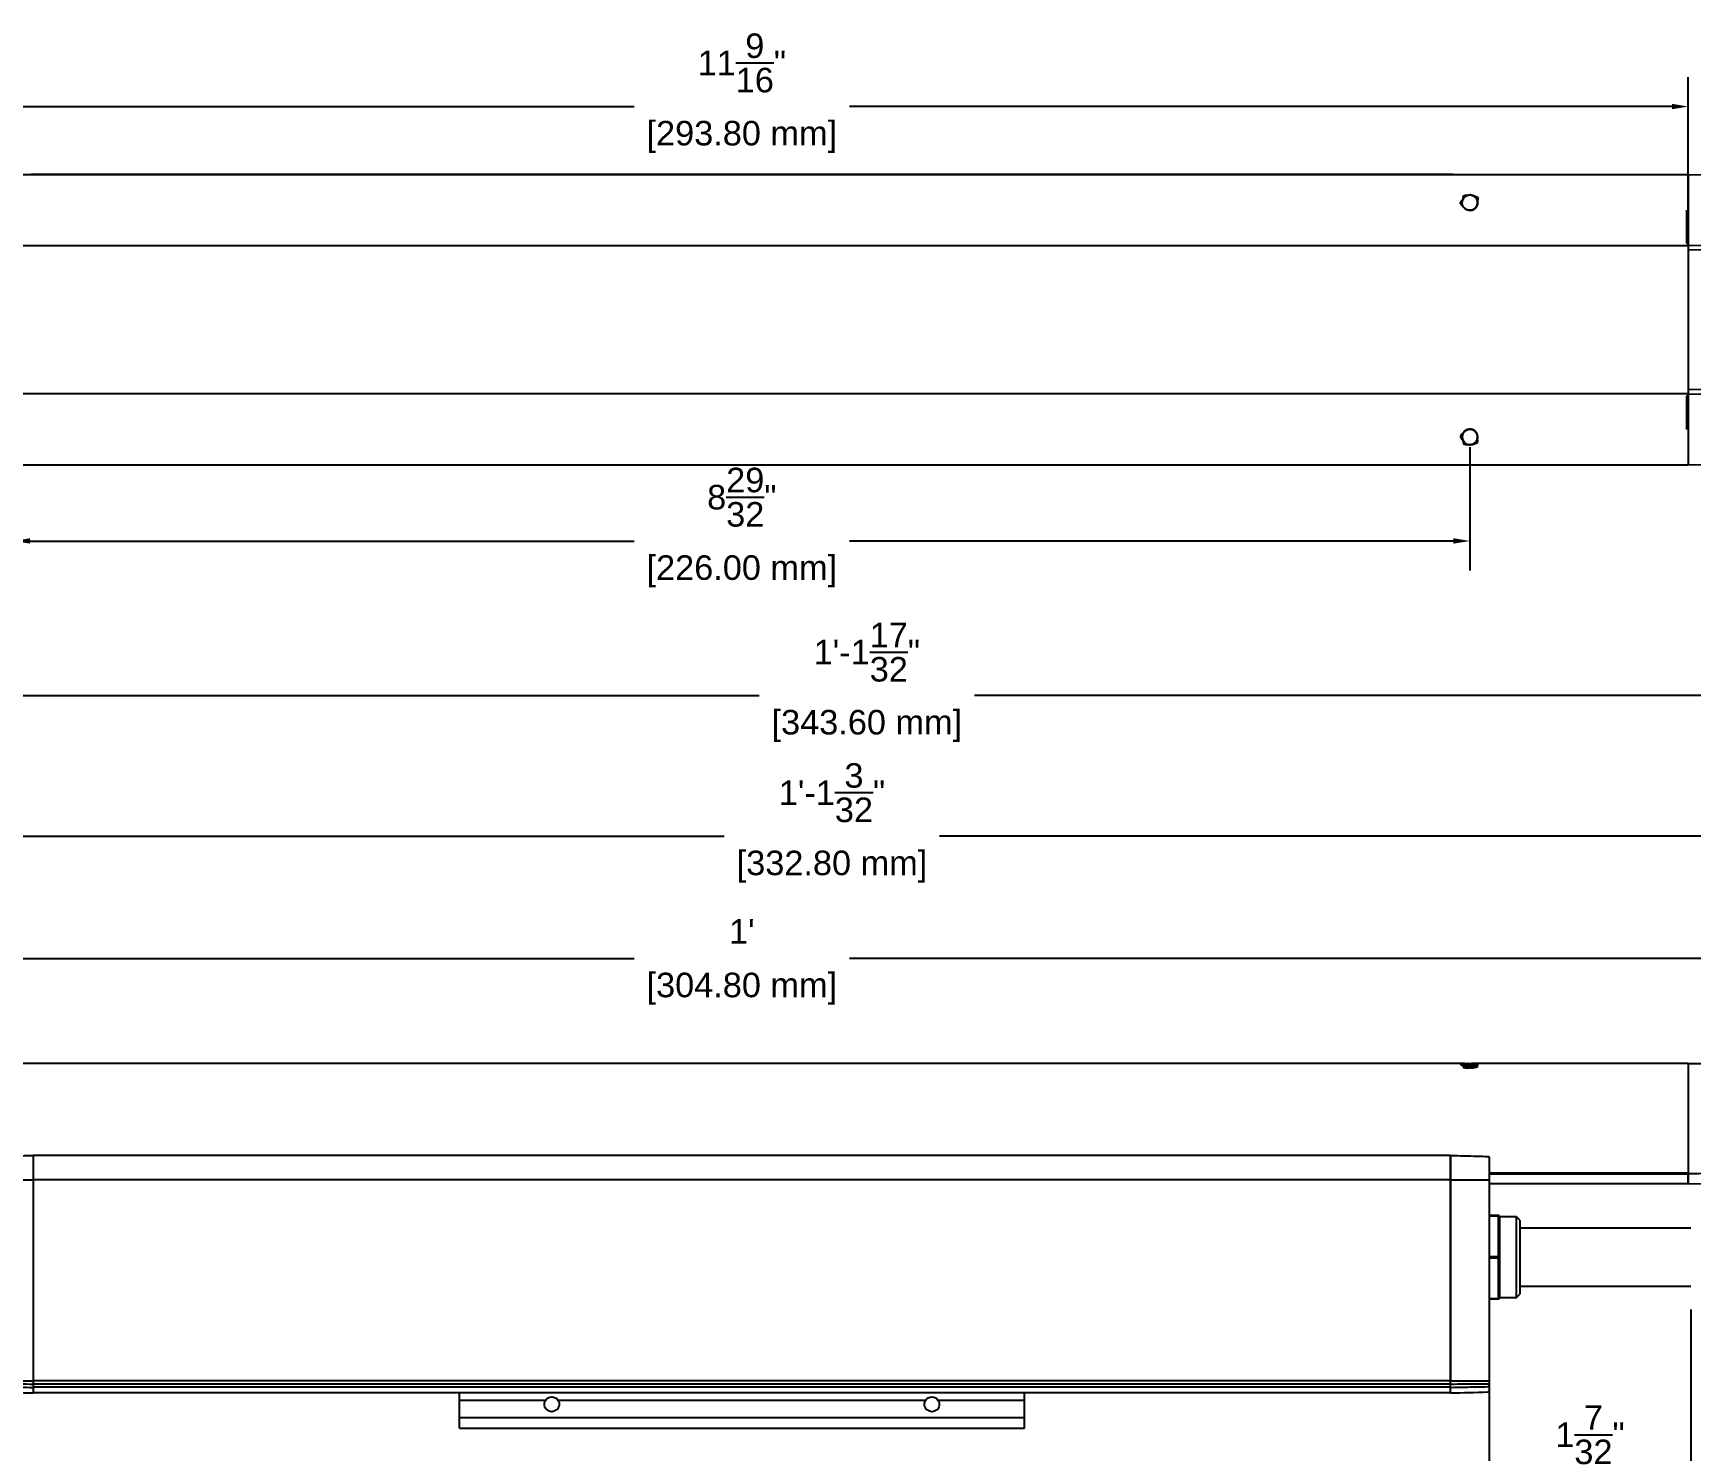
# Model space of a CAD drawing. Header units: inches. Extents: x -1 to 22.2, y 2.7 to 16.5.
# Drawn here: x 6.71 to 16.84, y 7.84 to 16.5 of the extents above; entities that cross this region are included whole.
import ezdxf

# ---------------------------------------------------------------- set-up
doc = ezdxf.new("R2010")
doc.units = ezdxf.units.IN
doc.header["$MEASUREMENT"] = 0
doc.layers.get('Defpoints').update_dxf_attribs({"color": 1})
doc.layers.add('Graze 2.0', color=7, linetype='Continuous')
doc.styles.get("Standard").update_dxf_attribs({"font": 'Arial.ttf'})
doc.dimstyles.new('.1 DIM', dxfattribs={"dimscale": 0, "dimtxt": 0.15, "dimasz": 0.1, "dimexe": 0.18, "dimexo": 0.0625, "dimgap": 0.09, "dimtad": 0, "dimtih": 1, "dimtoh": 1, "dimdec": 5, "dimzin": 0, "dimdsep": 46, "dimlunit": 4, "dimtxsty": 'Standard', "dimcen": 0.09, "dimadec": 0, "dimazin": 0, "dimtfac": 1, "dimtdec": 5, "dimtofl": 0, "dimtmove": 0, "dimatfit": 3, "dimfxl": 1, "dimtolj": 1, "dimtzin": 0, "dimarcsym": 0})

# ---------------------------------------------------------------- blocks, each defined once
blk = doc.blocks.new('*D7')
at = {"layer": 'Defpoints', "color": 0, "lineweight": -2, "transparency": 16777216}
for p, q in [((5.045, 10.247), (5.045, 11.027)), ((17.045, 10.247), (17.045, 11.027)), ((5.145, 10.847), (10.387, 10.847)), ((16.945, 10.847), (11.703, 10.847))]:
    blk.add_line(p, q, dxfattribs=at)
at = {"layer": 'Defpoints', "color": 0, "transparency": 16777216}
for p in [(5.045, 10.847), (5.045, 10.184), (17.045, 10.184)]:
    blk.add_point(p, dxfattribs=at)
for points in [[(5.145, 10.864), (5.145, 10.831), (5.045, 10.847)], [(16.945, 10.864), (16.945, 10.831), (17.045, 10.847)]]:
    blk.add_solid(points, dxfattribs=at)
at = {"layer": 'Defpoints', "color": 0, "transparency": 16777216, "char_height": 0.15, "attachment_point": 5}
for s, insert in [("\\A1;1'", (11.045, 11.012)), ('\\A1;[304.80 mm]', (11.045, 10.662))]:
    blk.add_mtext(s, dxfattribs=dict(at, insert=insert))
blk = doc.blocks.new('*D10')
at = {"layer": 'Defpoints', "color": 0, "lineweight": -2, "transparency": 16777216}
for p, q in [((2.439, 9.57), (2.439, 9.67)), ((6.652, 9.47), (2.259, 9.47)), ((6.652, 8.192), (2.259, 8.192)), ((2.439, 8.092), (2.439, 7.992))]:
    blk.add_line(p, q, dxfattribs=at)
at = {"layer": 'Defpoints', "color": 0, "transparency": 16777216}
for p in [(6.714, 9.47), (2.439, 8.192), (6.714, 8.192)]:
    blk.add_point(p, dxfattribs=at)
for points in [[(2.422, 9.57), (2.456, 9.57), (2.439, 9.47)], [(2.422, 8.092), (2.456, 8.092), (2.439, 8.192)]]:
    blk.add_solid(points, dxfattribs=at)
at = {"layer": 'Defpoints', "color": 0, "transparency": 16777216, "char_height": 0.15, "attachment_point": 5}
for s, insert in [('\\A1;1{\\H1x;\\S9/32;}"', (2.439, 9.097)), ('\\A1;[32.45 mm]', (2.439, 8.645))]:
    blk.add_mtext(s, dxfattribs=dict(at, insert=insert))
blk = doc.blocks.new('*D13')
at = {"layer": 'Defpoints', "color": 0, "lineweight": -2, "transparency": 16777216}
for p, q in [((5.262, 15.265), (5.262, 16.233)), ((16.829, 15.265), (16.829, 16.233)), ((5.362, 16.053), (10.387, 16.053)), ((16.729, 16.053), (11.703, 16.053))]:
    blk.add_line(p, q, dxfattribs=at)
at = {"layer": 'Defpoints', "color": 0, "transparency": 16777216}
for p in [(16.829, 16.053), (5.262, 15.203), (16.829, 15.203)]:
    blk.add_point(p, dxfattribs=at)
for points in [[(5.362, 16.07), (5.362, 16.037), (5.262, 16.053)], [(16.729, 16.07), (16.729, 16.037), (16.829, 16.053)]]:
    blk.add_solid(points, dxfattribs=at)
at = {"layer": 'Defpoints', "color": 0, "transparency": 16777216, "char_height": 0.15, "attachment_point": 5}
for s, insert in [('\\A1;11{\\H1x;\\S9/16;}"', (11.045, 16.32)), ('\\A1;[293.80 mm]', (11.045, 15.868))]:
    blk.add_mtext(s, dxfattribs=dict(at, insert=insert))
blk = doc.blocks.new('*D16')
at = {"layer": 'Defpoints', "color": 0, "lineweight": -2, "transparency": 16777216}
for p, q in [((6.596, 13.971), (6.596, 13.218)), ((15.494, 13.971), (15.494, 13.218)), ((6.696, 13.398), (10.387, 13.398)), ((15.394, 13.398), (11.703, 13.398))]:
    blk.add_line(p, q, dxfattribs=at)
at = {"layer": 'Defpoints', "color": 0, "transparency": 16777216}
for p in [(6.596, 14.034), (15.494, 14.034), (15.494, 13.398)]:
    blk.add_point(p, dxfattribs=at)
for points in [[(6.696, 13.415), (6.696, 13.382), (6.596, 13.398)], [(15.394, 13.415), (15.394, 13.382), (15.494, 13.398)]]:
    blk.add_solid(points, dxfattribs=at)
at = {"layer": 'Defpoints', "color": 0, "transparency": 16777216, "char_height": 0.15, "attachment_point": 5}
for s, insert in [('\\A1;8{\\H1x;\\S29/32;}"', (11.045, 13.666)), ('\\A1;[226.00 mm]', (11.045, 13.213))]:
    blk.add_mtext(s, dxfattribs=dict(at, insert=insert))
blk = doc.blocks.new('*D17')
at = {"layer": 'Defpoints', "color": 0, "lineweight": -2, "transparency": 16777216}
for p, q in [((5.045, 10.234), (5.045, 11.774)), ((18.148, 10.234), (18.148, 11.774)), ((5.145, 11.594), (10.938, 11.594)), ((18.048, 11.594), (12.254, 11.594))]:
    blk.add_line(p, q, dxfattribs=at)
at = {"layer": 'Defpoints', "color": 0, "transparency": 16777216}
for p in [(18.148, 11.594), (5.045, 10.172), (18.148, 10.172)]:
    blk.add_point(p, dxfattribs=at)
for points in [[(5.145, 11.61), (5.145, 11.577), (5.045, 11.594)], [(18.048, 11.61), (18.048, 11.577), (18.148, 11.594)]]:
    blk.add_solid(points, dxfattribs=at)
at = {"layer": 'Defpoints', "color": 0, "transparency": 16777216, "char_height": 0.15, "attachment_point": 5}
for s, insert in [('\\A1;1\'-1{\\H1x;\\S3/32;}"', (11.596, 11.86)), ('\\A1;[332.80 mm]', (11.596, 11.408))]:
    blk.add_mtext(s, dxfattribs=dict(at, insert=insert))
blk = doc.blocks.new('*D18')
at = {"layer": 'Defpoints', "color": 0, "lineweight": -2, "transparency": 16777216}
for p, q in [((5.045, 10.215), (5.045, 12.634)), ((18.573, 10.215), (18.573, 12.634)), ((5.145, 12.454), (11.151, 12.454)), ((18.473, 12.454), (12.467, 12.454))]:
    blk.add_line(p, q, dxfattribs=at)
at = {"layer": 'Defpoints', "color": 0, "transparency": 16777216}
for p in [(18.573, 12.454), (5.045, 10.152), (18.573, 10.152)]:
    blk.add_point(p, dxfattribs=at)
for points in [[(5.145, 12.471), (5.145, 12.437), (5.045, 12.454)], [(18.473, 12.471), (18.473, 12.437), (18.573, 12.454)]]:
    blk.add_solid(points, dxfattribs=at)
at = {"layer": 'Defpoints', "color": 0, "transparency": 16777216, "char_height": 0.15, "attachment_point": 5}
for s, insert in [('\\A1;1\'-1{\\H1x;\\S17/32;}"', (11.809, 12.719)), ('\\A1;[343.60 mm]', (11.809, 12.268))]:
    blk.add_mtext(s, dxfattribs=dict(at, insert=insert))
blk = doc.blocks.new('*D23')
at = {"layer": 'Defpoints', "color": 0, "lineweight": -2, "transparency": 16777216}
for p, q in [((15.612, 8.701), (15.612, 7.491)), ((16.844, 8.701), (16.844, 7.491)), ((15.512, 7.671), (15.412, 7.671)), ((16.944, 7.671), (17.044, 7.671))]:
    blk.add_line(p, q, dxfattribs=at)
at = {"layer": 'Defpoints', "color": 0, "transparency": 16777216}
for p in [(15.612, 8.764), (16.844, 8.764), (16.844, 7.671)]:
    blk.add_point(p, dxfattribs=at)
for points in [[(15.512, 7.688), (15.512, 7.654), (15.612, 7.671)], [(16.944, 7.688), (16.944, 7.654), (16.844, 7.671)]]:
    blk.add_solid(points, dxfattribs=at)
at = {"layer": 'Defpoints', "color": 0, "transparency": 16777216, "char_height": 0.15, "attachment_point": 5}
for s, insert in [('\\A1;1{\\H1x;\\S7/32;}"', (16.228, 7.936)), ('\\A1;[31.30 mm]', (16.228, 7.486))]:
    blk.add_mtext(s, dxfattribs=dict(at, insert=insert))

msp = doc.modelspace()

# ---------------------------------------------------------------- linework, layer by layer
at = {"layer": 'Graze 2.0'}
for p, q in [((16.828655, 15.635593), (5.261726, 15.635593)), ((15.375899, 15.63701), (6.714482, 15.63701)), ((17.033585, 15.632016), (16.828655, 15.635593)), ((16.828655, 15.635593), (16.828655, 15.630402)), ((16.816844, 15.419781), (16.816844, 15.217625)), ((16.828655, 15.419781), (16.828655, 15.202803)), ((16.828655, 15.202803), (5.261726, 15.202803)), ((16.816844, 15.217625), (16.828655, 15.217625)), ((17.033585, 15.205082), (16.828655, 15.202803)), ((16.828655, 15.202803), (16.828655, 15.175265)), ((17.033585, 15.177544), (16.828655, 15.175265)), ((16.828655, 15.175265), (16.828655, 14.324829)), ((16.828655, 14.297291), (5.261726, 14.297291)), ((16.828655, 14.324829), (16.828655, 14.297291)), ((17.033585, 14.32255), (16.828655, 14.324829)), ((16.828655, 14.297291), (17.033585, 14.295012)), ((16.828655, 14.297291), (16.828655, 14.080313)), ((16.816844, 14.28247), (16.816844, 14.080313)), ((16.828655, 14.28247), (16.816844, 14.28247)), ((5.261726, 13.864501), (16.828655, 13.864501)), ((6.714482, 13.863085), (15.375899, 13.863085)), ((15.375899, 13.863139), (15.375899, 13.863085)), ((16.828655, 13.864501), (16.828655, 13.869692)), ((16.828655, 13.864501), (16.828655, 13.869692)), ((16.828655, 13.864501), (17.033585, 13.868078)), ((15.465086, 10.204993), (15.483562, 10.204993)), ((15.484771, 10.204993), (15.503247, 10.204993)), ((16.828655, 9.980725), (16.828655, 9.905016)), ((16.828655, 9.980725), (16.828655, 9.905016)), ((15.375899, 9.64218), (6.714482, 9.64218)), ((16.828655, 9.533855), (15.611958, 9.533855)), ((16.828655, 9.528298), (15.611958, 9.528298)), ((16.828655, 9.528298), (16.828655, 9.530225)), ((15.375899, 9.493812), (6.714482, 9.493812)), ((6.714482, 9.493812), (6.714482, 8.265108)), ((6.714482, 9.493735), (6.714482, 8.264998)), ((15.375899, 9.493812), (15.375899, 8.265108)), ((15.375899, 8.264998), (15.375899, 9.493735)), ((16.828655, 9.469535), (15.611958, 9.469535)), ((15.612119, 9.495067), (15.612119, 8.266939)), ((16.828655, 9.469535), (17.033585, 9.473112)), ((15.612119, 9.277385), (15.669415, 9.277385)), ((15.669415, 9.27227), (15.612119, 9.27227)), ((15.67532, 9.271479), (15.669415, 9.277385)), ((15.669415, 9.277385), (15.669415, 9.27227)), ((15.67532, 9.271479), (15.669415, 9.27227)), ((15.669415, 9.025609), (15.669415, 9.27227)), ((15.67532, 9.271479), (15.67532, 9.020495)), ((15.779879, 9.266755), (15.67532, 9.266755)), ((15.799564, 9.24707), (15.779879, 9.266755)), ((15.779879, 9.020495), (15.779879, 9.266755)), ((15.799564, 9.24707), (15.799564, 8.79392)), ((16.844388, 9.19766), (15.799604, 9.19766)), ((15.612119, 9.025609), (15.669415, 9.025609)), ((15.669415, 9.015381), (15.669415, 9.025609)), ((15.67532, 9.020495), (15.669415, 9.025609)), ((15.669415, 9.015381), (15.67532, 9.020495)), ((15.67532, 9.020495), (15.67532, 8.769511)), ((15.779879, 8.774235), (15.779879, 9.020495)), ((15.669415, 9.015381), (15.612119, 9.015381)), ((15.669415, 8.768719), (15.669415, 9.015381)), ((15.799604, 8.84333), (16.844388, 8.84333)), ((15.612119, 8.768719), (15.669415, 8.768719)), ((15.669415, 8.763605), (15.612119, 8.763605)), ((15.669415, 8.768719), (15.67532, 8.769511)), ((15.669415, 8.763605), (15.67532, 8.769511)), ((15.669415, 8.768719), (15.669415, 8.763605)), ((15.67532, 8.774235), (15.779879, 8.774235)), ((15.779879, 8.774235), (15.799564, 8.79392)), ((15.375899, 8.265108), (6.714482, 8.265108)), ((6.714482, 8.264998), (6.714482, 8.245565)), ((15.375899, 8.245814), (6.714482, 8.245814)), ((6.714482, 8.245565), (6.714482, 8.225013)), ((15.375899, 8.225658), (6.714482, 8.225658)), ((6.714482, 8.225013), (6.714482, 8.191072)), ((15.375899, 8.245565), (15.375899, 8.264998)), ((15.375899, 8.225013), (15.375899, 8.245565)), ((15.375899, 8.191072), (15.375899, 8.225013)), ((15.612119, 8.266939), (15.612119, 8.249977)), ((15.612119, 8.249977), (15.612119, 8.236353)), ((15.612119, 8.236353), (15.612119, 8.204929)), ((15.375899, 8.19186), (6.714482, 8.19186)), ((9.318812, 8.14552), (9.318812, 8.19186)), ((9.84545, 8.14552), (9.318812, 8.14552)), ((9.318812, 8.039964), (9.318812, 8.14552)), ((12.168285, 8.14552), (9.922096, 8.14552)), ((12.771568, 8.14552), (12.244931, 8.14552)), ((12.771568, 8.14552), (12.771568, 8.19186)), ((12.771568, 8.039964), (12.771568, 8.14552)), ((9.318812, 7.975072), (9.318812, 8.039962)), ((12.771568, 8.039962), (9.318812, 8.039962)), ((12.771568, 7.975072), (12.771568, 8.039962)), ((9.318812, 7.975072), (12.771568, 7.975072))]:
    msp.add_line(p, q, dxfattribs=at)
msp.add_arc((15.494009, 15.466113), 0.047244, 258.7242234, 281.2757766, dxfattribs=at)
at = {"layer": 'Graze 2.0', "extrusion": (6.12303e-17, 6.12303e-17, -1)}
for centre, radius, start, end in [((-15.494009, 14.033981), 0.047244, 78.7242234, 101.2757766), ((-9.883773, 8.121411), 0.045276, 32.1733953, 147.8266047), ((-12.206608, 8.121411), 0.045276, 32.1733953, 147.8266047)]:
    msp.add_arc(centre, radius, start, end, dxfattribs=at)
at = {"layer": 'Graze 2.0', "extrusion": (0, 0, -1)}
for centre in [(-9.883773, 8.121411), (-12.206608, 8.121411)]:
    msp.add_arc(centre, 0.045276, 147.8266047, 32.1733953, dxfattribs=at)
at = {"layer": 'Graze 2.0'}
for points, degree in [([(6.714482, 15.637409), (6.644711, 15.635593)], 1), ([(15.445904, 15.635593), (15.375899, 15.637415)], 1), ([(16.828655, 15.546931), (16.828655, 15.573257), (16.828655, 15.606463), (16.828655, 15.630402)], 3), ([(15.45138, 15.504083), (15.452713, 15.505579), (15.454117, 15.506998), (15.455595, 15.508342)], 3), ([(15.540541, 15.499184), (15.542054, 15.497056), (15.543411, 15.494838), (15.544617, 15.492528)], 3), ([(16.828655, 15.419781), (16.828655, 15.473611), (16.828655, 15.522763), (16.828655, 15.546931)], 3), ([(15.437177, 15.46073), (15.436893, 15.463732), (15.436848, 15.466768), (15.437039, 15.469757)], 3), ([(15.437039, 15.469757), (15.440592, 15.474996), (15.445018, 15.479554), (15.450047, 15.483414)], 3), ([(15.456678, 15.437159), (15.448712, 15.443742), (15.442451, 15.452068), (15.437177, 15.46073)], 3), ([(15.455839, 15.493953), (15.453462, 15.490694), (15.451521, 15.487159), (15.450047, 15.483414)], 3), ([(15.503247, 15.419781), (15.509484, 15.421025), (15.51536, 15.4235), (15.520571, 15.427043)], 3), ([(15.536051, 15.444561), (15.533235, 15.437127), (15.527541, 15.431005), (15.520571, 15.427043)], 3), ([(15.536631, 15.445732), (15.536266, 15.444968), (15.535879, 15.444215), (15.535472, 15.443472)], 3), ([(16.828655, 15.202803), (16.828655, 15.324206), (16.828655, 15.419782), (16.828655, 15.419781)], 3), ([(16.828655, 14.297291), (16.828655, 14.175888), (16.828655, 14.080313), (16.828655, 14.080313)], 3), ([(15.437177, 14.039365), (15.436893, 14.036362), (15.436848, 14.033326), (15.437039, 14.030337)], 3), ([(15.437039, 14.030337), (15.440592, 14.025098), (15.445018, 14.02054), (15.450047, 14.016681)], 3), ([(15.456678, 14.062935), (15.448712, 14.056352), (15.442451, 14.048026), (15.437177, 14.039365)], 3), ([(15.455839, 14.006142), (15.453462, 14.009401), (15.451521, 14.012935), (15.450047, 14.016681)], 3), ([(15.45138, 13.996012), (15.452713, 13.994516), (15.454117, 13.993097), (15.455595, 13.991752)], 3), ([(15.503247, 14.080313), (15.509484, 14.07907), (15.51536, 14.076594), (15.520571, 14.073051)], 3), ([(15.536051, 14.055533), (15.533235, 14.062968), (15.527541, 14.069089), (15.520571, 14.073051)], 3), ([(15.540541, 14.000911), (15.542054, 14.003039), (15.543411, 14.005256), (15.544617, 14.007567)], 3), ([(16.828655, 14.080313), (16.828655, 14.026483), (16.828655, 13.977332), (16.828655, 13.953163)], 3), ([(16.828655, 13.953163), (16.828655, 13.926837), (16.828655, 13.893631), (16.828655, 13.869692)], 3), ([(15.375899, 13.862679), (15.4459, 13.864501)], 1), ([(15.465086, 10.204993), (6.625294, 10.204993)], 1), ([(15.437177, 10.200243), (15.436893, 10.19953), (15.436848, 10.198722), (15.437039, 10.197836)], 3), ([(15.437039, 10.197836), (15.440592, 10.196282), (15.445018, 10.194653), (15.450047, 10.193127)], 3), ([(15.456678, 10.204155), (15.448712, 10.203516), (15.442451, 10.2023), (15.437177, 10.200243)], 3), ([(15.455839, 10.18851), (15.453462, 10.190084), (15.451521, 10.191647), (15.450047, 10.193127)], 3), ([(15.45138, 10.183134), (15.452713, 10.182265), (15.454117, 10.181404), (15.455595, 10.180559)], 3), ([(15.484771, 10.204993), (15.483562, 10.204993)], 1), ([(16.828655, 10.204993), (15.503247, 10.204993)], 1), ([(15.503247, 10.204993), (15.509484, 10.204993), (15.51536, 10.20499), (15.520571, 10.204847)], 3), ([(15.536051, 10.20328), (15.533235, 10.204317), (15.527541, 10.204688), (15.520571, 10.204847)], 3), ([(15.541252, 10.198865), (15.54125, 10.197909), (15.540859, 10.196842), (15.540101, 10.195685)], 3), ([(15.540541, 10.185859), (15.542054, 10.18699), (15.543411, 10.188103), (15.544617, 10.189189)], 3), ([(16.828655, 10.204993), (17.033585, 10.201416)], 1), ([(16.828655, 10.204993), (16.828655, 10.204993), (16.828655, 10.181023), (16.828655, 10.142997)], 3), ([(16.828655, 10.142997), (16.828655, 10.101574), (16.828655, 10.043349), (16.828655, 9.980725)], 3), ([(16.828655, 9.905016), (16.828655, 9.851878), (16.828655, 9.641568), (16.828655, 9.533855)], 3), ([(16.828655, 9.469534), (16.828655, 9.469535), (16.828655, 9.492615), (16.828655, 9.528298)], 3), ([(6.485929, 8.265835), (6.562113, 8.265556), (6.638297, 8.265276), (6.714482, 8.264998)], 3), ([(15.375899, 8.264998), (15.452083, 8.265276), (15.528267, 8.265556), (15.604452, 8.265835)], 3), ([(6.485929, 8.197057), (6.562113, 8.195062), (6.638297, 8.193067), (6.714482, 8.191072)], 3), ([(15.375899, 8.191072), (15.452083, 8.193067), (15.528267, 8.195062), (15.604452, 8.197057)], 3)]:
    msp.add_open_spline(points, degree=degree, dxfattribs=at)
for points, knots in [([(16.828655, 15.630402), (16.828655, 15.619523), (16.828655, 15.606726), (16.828655, 15.578602), (16.828655, 15.563271), (16.828655, 15.546931)], [0, 0, 0, 0, 0.5, 0.5, 1, 1, 1, 1]), ([(15.456142, 15.494363), (15.457402, 15.496052), (15.458777, 15.49766), (15.464495, 15.503497), (15.469494, 15.506952), (15.480607, 15.511821), (15.486551, 15.513153), (15.498606, 15.513518), (15.504665, 15.51253), (15.515943, 15.508387), (15.52122, 15.505197), (15.530121, 15.49716), (15.533835, 15.492226), (15.539095, 15.481449), (15.5407, 15.475496), (15.541563, 15.46351), (15.540836, 15.457417), (15.535305, 15.440187), (15.527092, 15.43028), (15.511115, 15.421661), (15.505281, 15.41984), (15.493316, 15.418492), (15.487183, 15.418981), (15.475616, 15.422185), (15.470089, 15.424934), (15.460562, 15.432213), (15.456457, 15.436825), (15.450328, 15.44714), (15.448244, 15.452934), (15.446401, 15.464823), (15.446625, 15.47094), (15.450737, 15.4886), (15.45813, 15.499136), (15.473316, 15.509011), (15.478997, 15.511311), (15.490795, 15.51363), (15.496957, 15.513645), (15.50874, 15.511401), (15.514477, 15.509114), (15.524568, 15.502639), (15.529035, 15.498382), (15.535993, 15.488596), (15.538541, 15.483002), (15.541354, 15.471286), (15.541631, 15.465189), (15.539857, 15.453204), (15.537841, 15.447471), (15.531716, 15.437011), (15.527684, 15.432434), (15.518151, 15.425058), (15.512664, 15.422295), (15.501108, 15.419021), (15.494961, 15.4185), (15.483038, 15.419771), (15.477133, 15.421581), (15.466542, 15.427209), (15.461747, 15.431081), (15.454003, 15.440275), (15.451012, 15.445628), (15.447242, 15.457096), (15.44647, 15.463128), (15.447261, 15.475249), (15.448807, 15.481124), (15.454044, 15.492024), (15.457698, 15.496931), (15.466583, 15.505049), (15.471835, 15.508259), (15.483074, 15.512464), (15.489162, 15.513489), (15.495155, 15.513344)], [0, 0, 0, 0, 0.009897994, 0.009897994, 0.038186623, 0.038186623, 0.066475252, 0.066475252, 0.09476388, 0.09476388, 0.123052509, 0.123052509, 0.151341138, 0.151341138, 0.179629767, 0.179629767, 0.207918395, 0.207918395, 0.264495653, 0.264495653, 0.292784282, 0.292784282, 0.32107291, 0.32107291, 0.349361539, 0.349361539, 0.377650168, 0.377650168, 0.405938797, 0.405938797, 0.434227425, 0.434227425, 0.490804683, 0.490804683, 0.519093311, 0.519093311, 0.54738194, 0.54738194, 0.575670569, 0.575670569, 0.603959198, 0.603959198, 0.632247826, 0.632247826, 0.660536455, 0.660536455, 0.688825084, 0.688825084, 0.717113713, 0.717113713, 0.745402341, 0.745402341, 0.77369097, 0.77369097, 0.801979599, 0.801979599, 0.830268228, 0.830268228, 0.858556856, 0.858556856, 0.886845485, 0.886845485, 0.915134114, 0.915134114, 0.943422743, 0.943422743, 0.971711371, 0.971711371, 1, 1, 1, 1]), ([(15.455839, 15.493953), (15.455163, 15.495693), (15.454465, 15.497412), (15.452988, 15.500793), (15.452209, 15.502457), (15.45138, 15.504083)], [0, 0, 0, 0, 0.499044373, 0.499044373, 1, 1, 1, 1]), ([(15.455595, 15.508342), (15.461922, 15.510355), (15.468487, 15.51183), (15.481759, 15.513534), (15.488435, 15.513771), (15.495155, 15.513344)], [0, 0, 0, 0, 0.5, 0.5, 1, 1, 1, 1]), ([(15.502019, 15.512673), (15.500877, 15.512848), (15.498607, 15.513196), (15.496301, 15.513295), (15.495155, 15.513344)], [0, 0, 0, 0, 0.502997866, 1, 1, 1, 1]), ([(15.502019, 15.512673), (15.508947, 15.51176), (15.515627, 15.510162), (15.528545, 15.505643), (15.534759, 15.502722), (15.540541, 15.499184)], [0, 0, 0, 0, 0.5, 0.5, 1, 1, 1, 1]), ([(15.502019, 15.512673), (15.511616, 15.511022), (15.520557, 15.506371), (15.533496, 15.493447), (15.53788, 15.485592), (15.539923, 15.477231)], [0, 0, 0, 0, 0.528650174, 0.528650174, 1, 1, 1, 1]), ([(16.828655, 15.546931), (16.828655, 15.543625), (16.828655, 15.539905), (16.828655, 15.531729), (16.828655, 15.527239), (16.828655, 15.517745), (16.828655, 15.512755), (16.828655, 15.502342), (16.828655, 15.496894), (16.828655, 15.4801), (16.828655, 15.468402), (16.828655, 15.444267), (16.828655, 15.43208), (16.828655, 15.419781)], [0, 0, 0, 0, 0.125, 0.125, 0.25, 0.25, 0.375, 0.375, 0.5, 0.5, 0.75, 0.75, 1, 1, 1, 1]), ([(15.455956, 15.438141), (15.452283, 15.443153), (15.449589, 15.448876), (15.445826, 15.464256), (15.446519, 15.47445), (15.450047, 15.483414)], [0, 0, 0, 0, 0.390766489, 0.390766489, 1, 1, 1, 1]), ([(15.456678, 15.437159), (15.460095, 15.432753), (15.464362, 15.428906), (15.47388, 15.423007), (15.47921, 15.42089), (15.484771, 15.419781)], [0, 0, 0, 0, 0.5, 0.5, 1, 1, 1, 1]), ([(15.536051, 15.444561), (15.534243, 15.441034), (15.532031, 15.437796), (15.526815, 15.431888), (15.523813, 15.429248), (15.520571, 15.427043)], [0, 0, 0, 0, 0.5, 0.5, 1, 1, 1, 1]), ([(15.536051, 15.444561), (15.53859, 15.449514), (15.540234, 15.454922), (15.541568, 15.46579), (15.541274, 15.47127), (15.540101, 15.476482)], [0, 0, 0, 0, 0.5, 0.5, 1, 1, 1, 1]), ([(15.544617, 15.492528), (15.543896, 15.490254), (15.543231, 15.48794), (15.541753, 15.482597), (15.540952, 15.479549), (15.540101, 15.476482)], [0, 0, 0, 0, 0.43811836, 0.43811836, 1, 1, 1, 1]), ([(15.455634, 14.006431), (15.456531, 14.005178), (15.457488, 14.003971), (15.462456, 13.998311), (15.467326, 13.994533), (15.478053, 13.989109), (15.483951, 13.987427), (15.501991, 13.985877), (15.5143, 13.989635), (15.528409, 14.001038), (15.532345, 14.005721), (15.538205, 14.016234), (15.540122, 14.022082), (15.541633, 14.033987), (15.541231, 14.040148), (15.538195, 14.051746), (15.535526, 14.057313), (15.528375, 14.066951), (15.523838, 14.071109), (15.513577, 14.077401), (15.507853, 14.079554), (15.489962, 14.082581), (15.477391, 14.079823), (15.462429, 14.069633), (15.458111, 14.065276), (15.451419, 14.055293), (15.449024, 14.049612), (15.446546, 14.037878), (15.446441, 14.031703), (15.448518, 14.019893), (15.450719, 14.014131), (15.457062, 14.003931), (15.461235, 13.999424), (15.470962, 13.992301), (15.476474, 13.989695), (15.488224, 13.986702), (15.494291, 13.986351), (15.506295, 13.987962), (15.51208, 13.989916), (15.522558, 13.99586), (15.52723, 13.999857), (15.534708, 14.00925), (15.537563, 14.014721), (15.540994, 14.026209), (15.541605, 14.032354), (15.540501, 14.044299), (15.538782, 14.050215), (15.533288, 14.060912), (15.529508, 14.065735), (15.520379, 14.073644), (15.515119, 14.076682), (15.503622, 14.080635), (15.497608, 14.081474), (15.485539, 14.080851), (15.479596, 14.079373), (15.468683, 14.074314), (15.463691, 14.070707), (15.455475, 14.061965), (15.452178, 14.056743), (15.447819, 14.045575), (15.446707, 14.039504), (15.446828, 14.0275), (15.448055, 14.021473), (15.452661, 14.010346), (15.456024, 14.005245), (15.464495, 13.996597), (15.469494, 13.993142), (15.480607, 13.988274), (15.486551, 13.986941), (15.498606, 13.986576), (15.504665, 13.987564), (15.515943, 13.991708), (15.52122, 13.994898), (15.530121, 14.002934), (15.533835, 14.007868), (15.539095, 14.018645), (15.5407, 14.024599), (15.541563, 14.036584), (15.540836, 14.042678), (15.535305, 14.059908), (15.527092, 14.069814), (15.511115, 14.078433), (15.505281, 14.080254), (15.493316, 14.081602), (15.487183, 14.081113), (15.475616, 14.077909), (15.470089, 14.075161), (15.460562, 14.067882), (15.456457, 14.06327), (15.450328, 14.052954), (15.448244, 14.047161), (15.446401, 14.035271), (15.446625, 14.029154), (15.450737, 14.011495), (15.45813, 14.000958), (15.473316, 13.991083), (15.478997, 13.988784), (15.490795, 13.986465), (15.496957, 13.986449), (15.50874, 13.988693), (15.514477, 13.990981), (15.524568, 13.997455), (15.529035, 14.001712), (15.535993, 14.011499), (15.538541, 14.017092), (15.541354, 14.028808), (15.541631, 14.034905), (15.539857, 14.04689), (15.537841, 14.052624), (15.531716, 14.063084), (15.527684, 14.06766), (15.518151, 14.075036), (15.512664, 14.0778), (15.501108, 14.081073), (15.494961, 14.081594), (15.483038, 14.080323), (15.477133, 14.078514), (15.466542, 14.072885), (15.461747, 14.069013), (15.454003, 14.059819), (15.451012, 14.054466), (15.447242, 14.042998), (15.44647, 14.036966), (15.447261, 14.024845), (15.448807, 14.01897), (15.454044, 14.00807), (15.457698, 14.003163), (15.466583, 13.995045), (15.471835, 13.991835), (15.483074, 13.98763), (15.489162, 13.986605), (15.495155, 13.986751)], [0, 0, 0, 0, 0.003748191, 0.003748191, 0.018398953, 0.018398953, 0.033049715, 0.033049715, 0.062351239, 0.062351239, 0.077002, 0.077002, 0.091652762, 0.091652762, 0.106303524, 0.106303524, 0.120954286, 0.120954286, 0.135605048, 0.135605048, 0.15025581, 0.15025581, 0.179557334, 0.179557334, 0.194208096, 0.194208096, 0.208858858, 0.208858858, 0.223509619, 0.223509619, 0.238160381, 0.238160381, 0.252811143, 0.252811143, 0.267461905, 0.267461905, 0.282112667, 0.282112667, 0.296763429, 0.296763429, 0.311414191, 0.311414191, 0.326064953, 0.326064953, 0.340715715, 0.340715715, 0.355366476, 0.355366476, 0.370017238, 0.370017238, 0.384668, 0.384668, 0.399318762, 0.399318762, 0.413969524, 0.413969524, 0.428620286, 0.428620286, 0.443271048, 0.443271048, 0.45792181, 0.45792181, 0.472572572, 0.472572572, 0.487223334, 0.487223334, 0.501874095, 0.501874095, 0.516524857, 0.516524857, 0.531175619, 0.531175619, 0.545826381, 0.545826381, 0.560477143, 0.560477143, 0.575127905, 0.575127905, 0.589778667, 0.589778667, 0.619080191, 0.619080191, 0.633730953, 0.633730953, 0.648381714, 0.648381714, 0.663032476, 0.663032476, 0.677683238, 0.677683238, 0.692334, 0.692334, 0.706984762, 0.706984762, 0.736286286, 0.736286286, 0.750937048, 0.750937048, 0.76558781, 0.76558781, 0.780238572, 0.780238572, 0.794889333, 0.794889333, 0.809540095, 0.809540095, 0.824190857, 0.824190857, 0.838841619, 0.838841619, 0.853492381, 0.853492381, 0.868143143, 0.868143143, 0.882793905, 0.882793905, 0.897444667, 0.897444667, 0.912095429, 0.912095429, 0.926746191, 0.926746191, 0.941396952, 0.941396952, 0.956047714, 0.956047714, 0.970698476, 0.970698476, 0.985349238, 0.985349238, 1, 1, 1, 1]), ([(15.45695, 14.063262), (15.452768, 14.057949), (15.449719, 14.051749), (15.445826, 14.035838), (15.446519, 14.025645), (15.450047, 14.016681)], [0, 0, 0, 0, 0.41105557, 0.41105557, 1, 1, 1, 1]), ([(15.455839, 14.006142), (15.455163, 14.004401), (15.454465, 14.002683), (15.452988, 13.999301), (15.452209, 13.997637), (15.45138, 13.996012)], [0, 0, 0, 0, 0.499044373, 0.499044373, 1, 1, 1, 1]), ([(15.455595, 13.991752), (15.461922, 13.989739), (15.468487, 13.988264), (15.481759, 13.986561), (15.488435, 13.986324), (15.495155, 13.986751)], [0, 0, 0, 0, 0.5, 0.5, 1, 1, 1, 1]), ([(15.456678, 14.062935), (15.460095, 14.067341), (15.464362, 14.071188), (15.47388, 14.077087), (15.47921, 14.079204), (15.484771, 14.080313)], [0, 0, 0, 0, 0.5, 0.5, 1, 1, 1, 1]), ([(15.502019, 13.987421), (15.500881, 13.987246), (15.498611, 13.986898), (15.496305, 13.9868), (15.495155, 13.986751)], [0, 0, 0, 0, 0.501457754, 1, 1, 1, 1]), ([(15.502019, 13.987421), (15.511616, 13.989072), (15.520557, 13.993723), (15.533496, 14.006647), (15.53788, 14.014502), (15.539923, 14.022863)], [0, 0, 0, 0, 0.528650174, 0.528650174, 1, 1, 1, 1]), ([(15.502019, 13.987421), (15.508947, 13.988334), (15.515627, 13.989933), (15.528545, 13.994452), (15.534759, 13.997373), (15.540541, 14.000911)], [0, 0, 0, 0, 0.5, 0.5, 1, 1, 1, 1]), ([(15.536051, 14.055533), (15.534243, 14.05906), (15.532031, 14.062299), (15.526815, 14.068206), (15.523813, 14.070847), (15.520571, 14.073051)], [0, 0, 0, 0, 0.5, 0.5, 1, 1, 1, 1]), ([(15.536051, 14.055533), (15.53859, 14.050581), (15.540234, 14.045172), (15.541568, 14.034304), (15.541274, 14.028825), (15.540101, 14.023612)], [0, 0, 0, 0, 0.5, 0.5, 1, 1, 1, 1]), ([(15.544617, 14.007567), (15.543896, 14.00984), (15.543231, 14.012155), (15.541753, 14.017497), (15.540952, 14.020546), (15.540101, 14.023612)], [0, 0, 0, 0, 0.43811836, 0.43811836, 1, 1, 1, 1]), ([(16.828655, 14.080313), (16.828655, 14.067919), (16.828655, 14.055692), (16.828655, 14.03781), (16.828655, 14.031918), (16.828655, 14.020281), (16.828655, 14.014513), (16.828655, 13.997654), (16.828655, 13.98715), (16.828655, 13.972885), (16.828655, 13.968386), (16.828655, 13.960198), (16.828655, 13.956473), (16.828655, 13.953163)], [0, 0, 0, 0, 0.25, 0.25, 0.375, 0.375, 0.5, 0.5, 0.75, 0.75, 0.875, 0.875, 1, 1, 1, 1]), ([(16.828655, 13.953163), (16.828655, 13.936819), (16.828655, 13.921495), (16.828655, 13.89337), (16.828655, 13.880572), (16.828655, 13.869692)], [0, 0, 0, 0, 0.5, 0.5, 1, 1, 1, 1]), ([(15.437177, 10.200243), (15.437576, 10.20001), (15.438429, 10.199782), (15.441019, 10.199325), (15.442782, 10.19909), (15.449186, 10.1984), (15.455103, 10.197939), (15.465494, 10.19725), (15.469277, 10.197019), (15.477071, 10.196559), (15.481106, 10.196329), (15.489457, 10.195867), (15.493662, 10.195639), (15.502001, 10.195178), (15.506205, 10.194944), (15.518258, 10.194258), (15.525786, 10.193792), (15.535136, 10.193107), (15.537987, 10.192873), (15.541144, 10.192574), (15.541825, 10.192507), (15.542472, 10.19244)], [0, 0, 0, 0, 0.08855114, 0.08855114, 0.17710228, 0.17710228, 0.35420456, 0.35420456, 0.4427557, 0.4427557, 0.53130684, 0.53130684, 0.61985798, 0.61985798, 0.70840912, 0.70840912, 0.8855114, 0.8855114, 0.97406254, 0.97406254, 1, 1, 1, 1]), ([(15.544582, 10.189305), (15.543753, 10.189404), (15.542849, 10.189502), (15.539388, 10.189851), (15.536429, 10.190099), (15.529837, 10.190598), (15.526115, 10.190851), (15.51821, 10.191348), (15.514035, 10.191594), (15.505228, 10.192099), (15.500724, 10.192346), (15.491666, 10.192842), (15.487045, 10.193097), (15.473726, 10.193843), (15.465254, 10.194345), (15.451099, 10.195337), (15.445395, 10.195841), (15.439624, 10.196627), (15.438191, 10.196915), (15.43747, 10.197203)], [0, 0, 0, 0, 0.03739999, 0.03739999, 0.132187548, 0.132187548, 0.226975105, 0.226975105, 0.321762662, 0.321762662, 0.416550219, 0.416550219, 0.511337777, 0.511337777, 0.700912891, 0.700912891, 0.890488006, 0.890488006, 1, 1, 1, 1]), ([(15.455839, 10.18851), (15.455163, 10.18767), (15.454465, 10.186799), (15.452988, 10.185005), (15.452209, 10.184079), (15.45138, 10.183134)], [0, 0, 0, 0, 0.499044373, 0.499044373, 1, 1, 1, 1]), ([(15.452904, 10.184921), (15.453565, 10.184832), (15.454277, 10.184743), (15.458721, 10.184222), (15.463466, 10.183794), (15.471704, 10.183151), (15.474592, 10.182941), (15.480651, 10.182511), (15.483835, 10.182293), (15.493389, 10.181654), (15.500015, 10.18122), (15.510234, 10.180521), (15.514109, 10.180244), (15.517712, 10.179968)], [0, 0, 0, 0, 0.053988521, 0.053988521, 0.31362323, 0.31362323, 0.443440584, 0.443440584, 0.573257938, 0.573257938, 0.832892646, 0.832892646, 1, 1, 1, 1]), ([(15.534049, 10.183864), (15.529873, 10.184385), (15.524017, 10.184908), (15.508734, 10.186067), (15.498907, 10.186702), (15.479493, 10.188002), (15.470307, 10.188635), (15.459177, 10.18961), (15.455918, 10.189945), (15.453349, 10.19028)], [0, 0, 0, 0, 0.243449245, 0.243449245, 0.543472116, 0.543472116, 0.843494987, 0.843494987, 1, 1, 1, 1]), ([(15.455595, 10.180559), (15.461922, 10.179294), (15.468487, 10.178299), (15.481759, 10.177138), (15.488435, 10.17697), (15.495155, 10.177265)], [0, 0, 0, 0, 0.5, 0.5, 1, 1, 1, 1]), ([(15.456678, 10.204155), (15.460095, 10.204582), (15.464362, 10.204787), (15.47388, 10.204988), (15.47921, 10.204993), (15.484771, 10.204993)], [0, 0, 0, 0, 0.5, 0.5, 1, 1, 1, 1]), ([(15.456678, 10.204155), (15.459924, 10.203805), (15.463937, 10.203446), (15.472837, 10.202745), (15.477844, 10.202389), (15.488145, 10.201685), (15.493579, 10.201332), (15.504116, 10.200626), (15.509362, 10.200274), (15.518944, 10.199568), (15.523409, 10.199214), (15.530952, 10.198512), (15.534132, 10.198153), (15.538533, 10.197491), (15.539978, 10.197171), (15.540703, 10.196857)], [0, 0, 0, 0, 0.145077092, 0.145077092, 0.290154185, 0.290154185, 0.435231277, 0.435231277, 0.58030837, 0.58030837, 0.725385462, 0.725385462, 0.870462554, 0.870462554, 1, 1, 1, 1]), ([(15.502019, 10.177724), (15.500881, 10.177605), (15.498611, 10.177367), (15.496305, 10.177299), (15.495155, 10.177265)], [0, 0, 0, 0, 0.501457754, 1, 1, 1, 1]), ([(15.502019, 10.177724), (15.508947, 10.178346), (15.515627, 10.179426), (15.528545, 10.182243), (15.534759, 10.183978), (15.540541, 10.185859)], [0, 0, 0, 0, 0.5, 0.5, 1, 1, 1, 1]), ([(15.536051, 10.20328), (15.534243, 10.203544), (15.532031, 10.203801), (15.526815, 10.204322), (15.523813, 10.204587), (15.520571, 10.204847)], [0, 0, 0, 0, 0.5, 0.5, 1, 1, 1, 1]), ([(15.536051, 10.20328), (15.53859, 10.202589), (15.540234, 10.201609), (15.541048, 10.200049), (15.541149, 10.199753), (15.541203, 10.199443)], [0, 0, 0, 0, 0.81924005, 0.81924005, 1, 1, 1, 1]), ([(15.544617, 10.189189), (15.543896, 10.190259), (15.543231, 10.191279), (15.541753, 10.193483), (15.540952, 10.194632), (15.540101, 10.195685)], [0, 0, 0, 0, 0.43811836, 0.43811836, 1, 1, 1, 1]), ([(16.828655, 10.204993), (16.828655, 10.204993), (16.828655, 10.203731), (16.828655, 10.199977), (16.828655, 10.198413), (16.828655, 10.194622), (16.828655, 10.192384), (16.828655, 10.184649), (16.828655, 10.17823), (16.828655, 10.166476), (16.828655, 10.162193), (16.828655, 10.15307), (16.828655, 10.148204), (16.828655, 10.142997)], [0, 0, 0, 0, 0.25, 0.25, 0.375, 0.375, 0.5, 0.5, 0.75, 0.75, 0.875, 0.875, 1, 1, 1, 1]), ([(16.828655, 10.142997), (16.828655, 10.117281), (16.828655, 10.090932), (16.828655, 10.036876), (16.828655, 10.009186), (16.828655, 9.980725)], [0, 0, 0, 0, 0.5, 0.5, 1, 1, 1, 1]), ([(16.828655, 9.905016), (16.828655, 9.896682), (16.828655, 9.888156), (16.828655, 9.871138), (16.828655, 9.862617), (16.828655, 9.837109), (16.828655, 9.820176), (16.828655, 9.769817), (16.828655, 9.736781), (16.828655, 9.672735), (16.828655, 9.641699), (16.828655, 9.59758), (16.828655, 9.583282), (16.828655, 9.562858), (16.828655, 9.556214), (16.828655, 9.546542), (16.828655, 9.543367), (16.828655, 9.537582), (16.828655, 9.534973), (16.828655, 9.532374)], [0, 0, 0, 0, 0.062788753, 0.062788753, 0.125577505, 0.125577505, 0.251155011, 0.251155011, 0.502310022, 0.502310022, 0.753465032, 0.753465032, 0.879042538, 0.879042538, 0.94183129, 0.94183129, 0.973225667, 0.973225667, 1, 1, 1, 1]), ([(6.485929, 9.63634), (6.513247, 9.637144), (6.540564, 9.637948), (6.592315, 9.639471), (6.616748, 9.64019), (6.665615, 9.641627), (6.690048, 9.642345), (6.714482, 9.643063)], [0, 0, 0, 0, 0.35857204, 0.35857204, 0.67928602, 0.67928602, 1, 1, 1, 1]), ([(6.714482, 9.643063), (6.714482, 9.633995), (6.714482, 9.622902), (6.714482, 9.60196), (6.714482, 9.5943), (6.714482, 9.577572), (6.714482, 9.568465), (6.714482, 9.558902)], [0, 0, 0, 0, 0.5, 0.5, 0.75, 0.75, 1, 1, 1, 1]), ([(6.714482, 9.64218), (6.714482, 9.633147), (6.714482, 9.622113), (6.714482, 9.601246), (6.714482, 9.593603), (6.714482, 9.576871), (6.714482, 9.567779), (6.714482, 9.558247)], [0, 0, 0, 0, 0.5, 0.5, 0.75, 0.75, 1, 1, 1, 1]), ([(15.375899, 9.643063), (15.404275, 9.642229), (15.432651, 9.641395), (15.486209, 9.63982), (15.511391, 9.639079), (15.559199, 9.637672), (15.581825, 9.637006), (15.604452, 9.63634)], [0, 0, 0, 0, 0.372466574, 0.372466574, 0.703008203, 0.703008203, 1, 1, 1, 1]), ([(15.375899, 9.558902), (15.375899, 9.568468), (15.375899, 9.57759), (15.375899, 9.594376), (15.375899, 9.602042), (15.375899, 9.622964), (15.375899, 9.634), (15.375899, 9.643063)], [0, 0, 0, 0, 0.25, 0.25, 0.5, 0.5, 1, 1, 1, 1]), ([(15.375899, 9.64218), (15.375899, 9.633141), (15.375899, 9.622054), (15.375899, 9.601168), (15.375899, 9.593529), (15.375899, 9.576852), (15.375899, 9.567776), (15.375899, 9.558247)], [0, 0, 0, 0, 0.5, 0.5, 0.75, 0.75, 1, 1, 1, 1]), ([(15.604452, 9.63634), (15.606675, 9.636275), (15.608738, 9.635104), (15.611434, 9.63175), (15.612119, 9.629595), (15.612119, 9.627482)], [0, 0, 0, 0, 0.5, 0.5, 1, 1, 1, 1]), ([(15.612119, 9.627482), (15.612119, 9.618666), (15.612119, 9.607968), (15.612119, 9.58804), (15.612119, 9.580769), (15.612119, 9.564917), (15.612119, 9.556343), (15.612119, 9.547374)], [0, 0, 0, 0, 0.5, 0.5, 0.75, 0.75, 1, 1, 1, 1]), ([(6.714482, 9.558902), (6.714482, 9.555257), (6.714482, 9.551219), (6.714482, 9.544367), (6.714482, 9.541953), (6.714482, 9.536809), (6.714482, 9.534094), (6.714482, 9.528483), (6.714482, 9.525572), (6.714482, 9.519512), (6.714482, 9.516341), (6.714482, 9.506804), (6.714482, 9.500329), (6.714482, 9.493735)], [0, 0, 0, 0, 0.25, 0.25, 0.375, 0.375, 0.5, 0.5, 0.625, 0.625, 0.75, 0.75, 1, 1, 1, 1]), ([(6.714482, 9.558247), (6.714482, 9.554641), (6.714482, 9.550648), (6.714482, 9.541615), (6.714482, 9.53649), (6.714482, 9.525399), (6.714482, 9.519307), (6.714482, 9.506737), (6.714482, 9.500334), (6.714482, 9.493812)], [0, 0, 0, 0, 0.25, 0.25, 0.5, 0.5, 0.75, 0.75, 1, 1, 1, 1]), ([(15.375899, 9.493735), (15.375899, 9.500312), (15.375899, 9.506795), (15.375899, 9.516374), (15.375899, 9.519518), (15.375899, 9.525547), (15.375899, 9.528455), (15.375899, 9.534079), (15.375899, 9.536799), (15.375899, 9.541906), (15.375899, 9.544315), (15.375899, 9.551171), (15.375899, 9.555253), (15.375899, 9.558902)], [0, 0, 0, 0, 0.25, 0.25, 0.375, 0.375, 0.5, 0.5, 0.625, 0.625, 0.75, 0.75, 1, 1, 1, 1]), ([(15.375899, 9.558247), (15.375899, 9.554641), (15.375899, 9.550648), (15.375899, 9.541615), (15.375899, 9.53649), (15.375899, 9.525399), (15.375899, 9.519307), (15.375899, 9.506737), (15.375899, 9.500334), (15.375899, 9.493812)], [0, 0, 0, 0, 0.25, 0.25, 0.5, 0.5, 0.75, 0.75, 1, 1, 1, 1]), ([(15.612119, 9.547374), (15.612119, 9.544429), (15.612119, 9.541193), (15.612119, 9.533912), (15.612119, 9.5298), (15.612119, 9.520857), (15.612119, 9.515929), (15.612119, 9.505686), (15.612119, 9.500402), (15.612119, 9.495067)], [0, 0, 0, 0, 0.25, 0.25, 0.5, 0.5, 0.75, 0.75, 1, 1, 1, 1]), ([(16.828655, 9.532395), (16.857066, 9.532799), (16.885478, 9.533203), (16.935773, 9.533918), (16.957656, 9.534229), (16.997555, 9.534796), (17.01557, 9.535052), (17.033585, 9.535308)], [0, 0, 0, 0, 0.415919712, 0.415919712, 0.736274066, 0.736274066, 1, 1, 1, 1]), ([(16.828655, 9.532374), (16.828655, 9.531932), (16.828655, 9.531489), (16.828655, 9.522709), (16.828655, 9.514849), (16.828655, 9.500403), (16.828655, 9.493853), (16.828655, 9.482613), (16.828655, 9.477964), (16.828655, 9.471411), (16.828655, 9.469535), (16.828655, 9.469534)], [0, 0, 0, 0, 0.013101127, 0.013101127, 0.259825845, 0.259825845, 0.506550563, 0.506550563, 0.753275282, 0.753275282, 1, 1, 1, 1]), ([(6.485929, 9.494316), (6.5206, 9.494228), (6.55527, 9.494141), (6.631454, 9.493947), (6.672968, 9.493841), (6.714482, 9.493735)], [0, 0, 0, 0, 0.455087463, 0.455087463, 1, 1, 1, 1]), ([(15.375899, 9.493735), (15.414867, 9.493835), (15.453834, 9.493934), (15.530019, 9.494128), (15.567235, 9.494222), (15.604452, 9.494316)], [0, 0, 0, 0, 0.511494086, 0.511494086, 1, 1, 1, 1]), ([(15.604452, 9.494316), (15.606497, 9.494321), (15.608475, 9.494406), (15.611296, 9.494683), (15.612119, 9.494877), (15.612119, 9.495067)], [0, 0, 0, 0, 0.5, 0.5, 1, 1, 1, 1]), ([(6.485929, 8.24746), (6.507942, 8.247277), (6.529954, 8.247094), (6.606138, 8.246461), (6.66031, 8.246013), (6.714482, 8.245565)], [0, 0, 0, 0, 0.288939259, 0.288939259, 1, 1, 1, 1]), ([(6.485929, 8.22991), (6.507942, 8.229438), (6.529954, 8.228967), (6.606139, 8.227334), (6.66031, 8.226174), (6.714482, 8.225013)], [0, 0, 0, 0, 0.288939476, 0.288939476, 1, 1, 1, 1]), ([(15.375899, 8.245565), (15.404485, 8.245801), (15.43307, 8.246038), (15.509255, 8.246669), (15.556853, 8.247064), (15.604452, 8.24746)], [0, 0, 0, 0, 0.375219095, 0.375219095, 1, 1, 1, 1]), ([(15.375899, 8.225013), (15.404485, 8.225626), (15.43307, 8.226238), (15.509255, 8.22787), (15.556853, 8.22889), (15.604452, 8.22991)], [0, 0, 0, 0, 0.375219345, 0.375219345, 1, 1, 1, 1]), ([(15.604452, 8.265835), (15.606497, 8.265843), (15.608475, 8.265965), (15.611296, 8.266371), (15.612119, 8.266656), (15.612119, 8.266939)], [0, 0, 0, 0, 0.5, 0.5, 1, 1, 1, 1]), ([(15.604452, 8.24746), (15.606497, 8.247477), (15.608476, 8.247755), (15.611297, 8.248679), (15.612119, 8.249328), (15.612119, 8.249977)], [0, 0, 0, 0, 0.5, 0.5, 1, 1, 1, 1]), ([(15.604452, 8.22991), (15.606497, 8.229954), (15.608475, 8.23067), (15.611297, 8.233041), (15.612119, 8.2347), (15.612119, 8.236353)], [0, 0, 0, 0, 0.5, 0.5, 1, 1, 1, 1]), ([(15.612119, 8.204929), (15.612119, 8.202923), (15.611304, 8.200897), (15.608491, 8.197996), (15.606506, 8.197111), (15.604452, 8.197057)], [0, 0, 0, 0, 0.5, 0.5, 1, 1, 1, 1])]:
    msp.add_open_spline(points, degree=3, knots=knots, dxfattribs=at)

# ---------------------------------------------------------------- dimensions: what is measured, and where the dimension line sits
at = {"layer": 'Defpoints'}
for base, p1, p2, picture, middle in [((16.828655, 16.053219), (5.261726, 15.202803), (16.828655, 15.202803), '*D13', (11.04519, 16.053219)), ((18.572749, 12.453937), (5.04519, 10.152148), (18.572749, 10.152148), '*D18', (11.80897, 12.453937)), ((18.147552, 11.593737), (5.04519, 10.171718), (18.147552, 10.171718), '*D17', (11.596371, 11.593737)), ((16.844388, 7.671152), (15.612119, 8.763605), (16.844388, 8.763605), '*D23', (16.228254, 7.671152))]:
    dim = msp.add_linear_dim(base=base, p1=p1, p2=p2, dimstyle='.1 DIM', override={"dimscale": 1, "dimpost": '\\X'}, dxfattribs=at)
    dim.commit()
    dim.dimension.update_dxf_attribs({"geometry": picture, "text_midpoint": middle})
for base, p1, p2, picture, middle in [((15.494009, 13.39845), (6.596371, 14.033981), (15.494009, 14.033981), '*D16', (11.04519, 13.39845)), ((5.04519, 10.847368), (17.04519, 10.184093), (5.04519, 10.184093), '*D7', (11.04519, 10.847368))]:
    dim = msp.add_linear_dim(base=base, p1=p1, p2=p2, dimstyle='.1 DIM', override={"dimscale": 1, "dimpost": '\\X'}, dxfattribs=at)
    dim.commit()
    dim.dimension.update_dxf_attribs({"geometry": picture, "text_midpoint": middle, "dimtype": 160})
dim = msp.add_linear_dim(base=(2.4388359, 8.1918599), p1=(6.7144816, 9.4695346), p2=(6.7144816, 8.1918599), angle=90, dimstyle='.1 DIM', override={"dimscale": 1, "dimpost": '\\X'}, dxfattribs=at)
dim.commit()
dim.dimension.update_dxf_attribs({"geometry": '*D10', "text_midpoint": (2.4388359, 8.8306972)})

doc.saveas('drawing.dxf')
